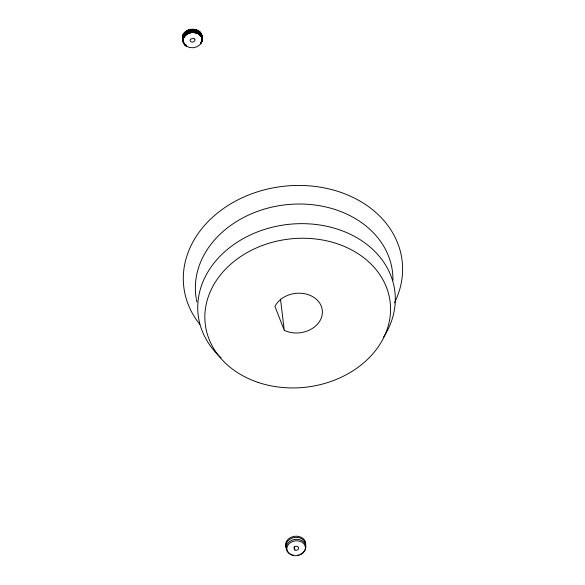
<?xml version="1.0" encoding="UTF-8"?>
<svg xmlns="http://www.w3.org/2000/svg" width="585" height="585" viewBox="0 0 585 585"><rect width="100%" height="100%" fill="white"/><g stroke="black" fill="none" stroke-linecap="round" stroke-linejoin="round"><path stroke-width="0.88" d="M202.22 38.954L202.052 40.372L201.854 35.202L199.697 31.714L195.953 29.689L191.375 29.33L190.717 29.418L190.907 32.716L187.024 34.215L184.407 36.658L183.332 38.902L183.142 41.272L184.143 43.992L186.337 46.178L189.43 47.502L193.299 47.751L196.757 46.844L199.624 44.986L201.481 42.449L202.183 39.224M201.13 33.447L202.081 39.846L201.788 34.939M191.046 29.367L190.907 32.716L190.717 29.418M200.611 43.897L200.428 43.019M182.71 39.517C181.167 34.625 185.825 30.164 190.388 29.484M202.037 37.06C199.427 25.769 178.001 31.466 183.522 42.8L182.637 39.253M191.375 29.33L191.558 32.614L190.915 31.042M201.269 33.689L201.554 37.279L201.394 33.937M191.712 29.294L191.887 32.577L191.244 30.99M192.041 29.272L192.209 32.548L191.573 30.954M192.377 29.257L192.538 32.526L191.909 30.917M192.714 29.25L192.867 32.519L192.238 30.895M201.613 34.435L201.657 37.52L201.701 35.802M193.043 29.25L193.196 32.511L192.575 30.881M193.379 29.265L193.518 32.519L198.337 33.835L201.32 36.796L201.467 35.312M193.708 29.287L193.847 32.541L193.569 30.888M194.037 29.316L194.169 32.563L193.906 30.91M201.277 41.828L200.94 43.429L201.415 41.579L201.364 42.698M194.359 29.36L194.491 32.599L194.235 30.939M194.688 29.404L194.812 32.643L194.556 30.983M195.01 29.462L195.127 32.694L194.885 31.034M195.324 29.528L195.441 32.753L195.2 31.085M195.639 29.608L195.756 32.826L195.522 31.159M195.953 29.689L196.063 32.906L195.836 31.232M196.26 29.784L196.363 32.994L196.143 31.312M196.56 29.886L196.662 33.089L196.45 31.407M196.852 29.996L196.955 33.191L196.757 31.51M197.145 30.113L197.24 33.308L197.05 31.619M197.43 30.237L197.525 33.425L197.342 31.736M197.715 30.369L197.803 33.557L197.628 31.861M201.569 39.188L201.693 41.937L202.088 39.758L201.781 41.681L201.869 40.555L201.54 41.33M197.986 30.515L198.074 33.689L197.905 31.999M198.249 30.661L198.337 33.835L198.183 32.138M198.512 30.822L198.593 33.988L198.447 32.285M198.761 30.983L198.841 34.149L198.71 32.446M199.01 31.159L199.09 34.318L198.958 32.606M199.244 31.334L199.324 34.486L199.207 32.782M199.478 31.517L199.551 34.669L199.441 32.957M199.697 31.714L199.77 34.859L199.675 33.148M199.909 31.912L199.975 35.049L199.894 33.338M200.114 32.117L200.18 35.246L200.107 33.535M200.304 32.321L200.37 35.451L200.311 33.74M200.494 32.541L200.553 35.663L200.501 33.945M200.67 32.76L200.728 35.882L200.684 34.164M200.83 32.987L200.889 36.102L200.86 34.383M200.984 33.213L201.043 36.328L201.028 34.61M201.328 35.078L201.189 36.562L201.181 34.837M201.657 37.52L201.81 36.058M201.898 36.307L202.008 38.793L201.964 35.729M202.198 37.615L202.066 39.319L202.242 38.149M201.767 40.811L201.481 42.449M284.266 330.328L285.034 330.708A24.76 19.831 -6.9 0 0 319.33 321.765A24.76 19.831 -6.9 0 0 308.865 294.884A24.76 19.831 -6.9 0 0 275.294 305.699L274.95 306.408L284.266 330.328L280.486 299.089M294.796 549.988L294.877 550.024A2.479 1.982 -6.9 0 0 298.306 549.132A2.479 1.982 -6.9 0 0 297.26 546.441A2.479 1.982 -6.9 0 0 293.904 547.523L294.796 549.988L294.401 546.719M185.635 45.652L185.291 44.526L185.862 45.835L185.767 44.884M184.458 44.445L184.078 43.305L185.211 45.272L185.072 44.336M183.902 43.078L182.834 40.877L183.288 42.047L182.41 37.667M194.856 39.275L194.871 40.833L192.904 42.12A2.479 1.982 -6.9 0 1 190.14 40.519L190.52 39.173L193.547 38.288L194.834 38.998M184.736 32.38L185.562 35.334L185.189 31.963M184.531 32.592L185.35 35.539L184.933 34.003M184.326 32.819L185.138 35.751L184.721 34.215M184.129 33.045L184.94 35.97L184.524 34.442M183.946 33.272L184.75 36.197L184.326 34.669M183.778 33.513L184.575 36.424L184.143 34.903M183.61 33.754L184.407 36.658L183.968 35.137M183.456 33.996L184.246 36.892L183.807 35.378M183.31 34.244L184.092 37.133L183.653 35.619M183.178 34.493L183.953 37.381L183.507 35.868M183.054 34.749L183.822 37.623L183.376 36.124M182.937 35.005L183.705 37.879L183.251 36.372M182.834 35.268L183.595 38.127L183.134 36.636M182.747 35.531L183.493 38.383L183.032 36.892M182.666 35.795L183.405 38.647L182.944 37.155M186.015 45.052L186.593 46.332M182.593 36.058L183.266 39.166L182.864 37.418M185.525 44.709L186.096 46.01M182.491 36.592L183.207 39.429L182.732 37.952M184.853 44.138L185.416 45.469M182.454 36.862L183.112 40.219L182.688 38.215M184.253 43.524L184.816 44.869L184.443 43.736M184.297 44.219L183.01 40.27M182.769 40.621L183.229 41.791L182.608 39.027M183.207 41.893L183.741 43.29L183.324 42.142M182.908 41.14L183.354 42.303M184.648 43.941L185.006 45.074M185.562 35.334L184.955 32.168M185.386 33.586L185.789 35.129L185.423 31.758M185.62 33.389L186.023 34.939L185.664 31.568M185.862 33.191L186.264 34.749L185.92 31.378M186.118 33.009L186.505 34.566L186.176 31.202M186.374 32.826L186.761 34.383L186.447 31.027M186.644 32.65L187.024 34.215L186.717 30.859M186.915 32.489L187.295 34.054L186.995 30.705M187.193 32.329L187.566 33.901L187.28 30.552M187.478 32.175L187.851 33.754L187.573 30.405M187.77 32.029L188.136 33.608L187.865 30.274M188.063 31.897L188.428 33.477L188.173 30.142M188.363 31.765L188.721 33.352L188.472 30.025M188.67 31.648L189.028 33.235L188.787 29.908M188.984 31.539L189.328 33.133L189.101 29.806M189.299 31.429L189.642 33.031L189.416 29.711M189.613 31.334L189.957 32.943L189.737 29.63M189.935 31.254L190.271 32.855L190.059 29.55M190.257 31.173L190.586 32.782L190.586 31.107M192.911 30.873L193.518 32.519L193.24 30.881M290.474 554.097A9.908 7.934 -6.9 0 1 287.952 543.048A9.908 7.934 -6.9 0 1 301.86 540.613A9.908 7.934 -6.9 0 1 303.893 551.75M303.571 552.094A9.908 7.934 -6.9 0 1 302.862 552.73M302.482 553.022A9.908 7.934 -6.9 0 1 302.079 553.308M301.231 553.819A9.908 7.934 -6.9 0 1 300.785 554.046M300.324 554.258A9.908 7.934 -6.9 0 1 299.856 554.448M298.379 554.902A9.908 7.934 -6.9 0 1 297.875 555.019M293.268 555.041A9.908 7.934 -6.9 0 1 292.778 554.931M291.82 554.66A9.908 7.934 -6.9 0 1 290.906 554.309M286.328 548.028A9.908 7.934 -6.9 0 1 294.445 537.498A9.908 7.934 -6.9 0 1 305.662 545.059M286.365 547.889A10.113 8.102 -6.9 0 1 294.299 536.35A10.113 8.102 -6.9 0 1 305.677 544.928M221.071 357.859A99.048 79.311 -6.9 0 1 223.784 252.596A99.048 79.311 -6.9 0 1 353.728 235.989A99.048 79.311 -6.9 0 1 383.592 337.099M196.267 298.664A99.048 79.311 -6.9 0 1 287.915 204.553A99.048 79.311 -6.9 0 1 392.93 280.215M196.911 301.926A99.048 79.311 -6.9 0 1 196.414 299.483M199.763 324.361A109.943 88.035 -6.9 0 1 283.754 186.271A109.943 88.035 -6.9 0 1 394.487 302.796M292.193 555.202A9.309 7.459 -6.9 0 0 305.399 547.238A9.309 7.459 -6.9 0 0 290.84 542.361A9.309 7.459 -6.9 0 0 292.193 555.202M258.182 382.436A93.103 74.551 -6.9 0 0 390.239 302.847A93.103 74.551 -6.9 0 0 244.691 254.007A93.103 74.551 -6.9 0 0 258.182 382.436"/></g></svg>
